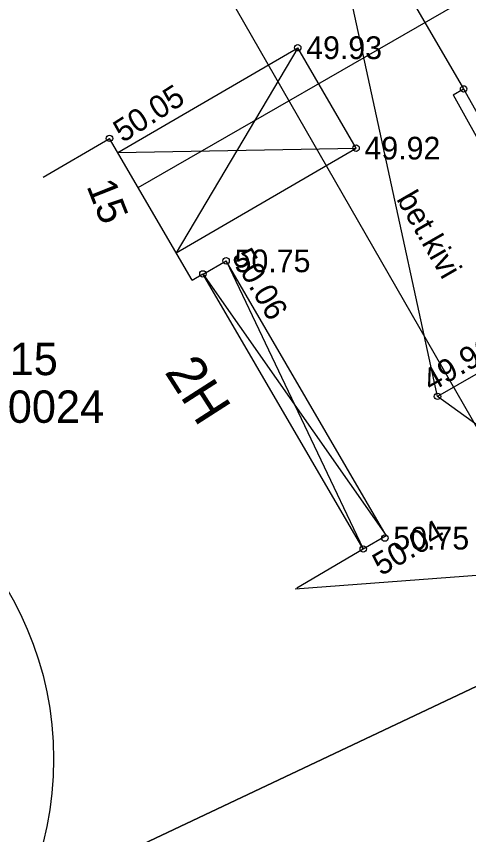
# Model space of a CAD drawing. Extents: x 641054 to 642261, y 6455097 to 6456161.
# Drawn here: x 641609.46 to 641623.43, y 6455542.16 to 6455567.42 of the extents above; entities that cross this region are included whole.
import ezdxf

# ---------------------------------------------------------------- set-up
doc = ezdxf.new("R2010")
doc.units = 0
for name, color, linetype in [('ABIJOONIS', 7, 'Continuous'), ('AED', 7, 'Continuous'), ('HOONE', 7, 'Continuous'), ('KORGUS', 7, 'Continuous'), ('KTRASS', 7, 'Continuous'), ('MOOTKORG', 7, 'Continuous'), ('MOOTPIIR', 7, 'Continuous'), ('PIIR', 7, 'Continuous'), ('RAJATISEDET', 7, 'Continuous'), ('TEE', 7, 'Continuous'), ('VTRASS', 7, 'Continuous')]:
    doc.layers.add(name, color=color, linetype=linetype)

msp = doc.modelspace()

# ---------------------------------------------------------------- linework, layer by layer
at = {"layer": 'ABIJOONIS'}
msp.add_circle((641600.297, 6455544.491), 10.315, dxfattribs=at)
at = {"layer": 'AED'}
for p, q in [((641622.944, 6455564.994), (641623.271, 6455565.176)), ((641622.944, 6455564.994), (641624.349, 6455562.472)), ((641623.271, 6455565.176), (641624.676, 6455562.654))]:
    msp.add_line(p, q, dxfattribs=at)
at = {"layer": 'HOONE'}
for p, q in [((641612.596, 6455563.212), (641618.148, 6455566.449)), ((641619.953, 6455563.353), (641618.148, 6455566.449)), ((641610.288, 6455562.456), (641612.339, 6455563.652)), ((641614.892, 6455559.274), (641612.339, 6455563.652)), ((641614.401, 6455560.116), (641619.953, 6455563.353)), ((641615.227, 6455559.459), (641615.937, 6455559.873)), ((641620.883, 6455551.39), (641615.937, 6455559.873)), ((641614.892, 6455559.274), (641615.222, 6455559.467)), ((641620.173, 6455550.976), (641615.222, 6455559.467)), ((641620.173, 6455550.976), (641620.883, 6455551.39)), ((641618.122, 6455549.78), (641620.173, 6455550.976))]:
    msp.add_line(p, q, dxfattribs=at)
at = {"layer": 'KORGUS'}
for centre in [(641618.148, 6455566.449), (641623.271, 6455565.176), (641612.339, 6455563.652), (641619.949, 6455563.351), (641615.937, 6455559.873), (641615.222, 6455559.467), (641622.463, 6455555.688), (641620.841, 6455551.314), (641620.173, 6455550.976)]:
    msp.add_circle(centre, 0.1, dxfattribs=at)
at = {"layer": 'KTRASS'}
msp.add_lwpolyline([(641652.305, 6455584.833), (641629.554, 6455550.604), (641618.068, 6455549.738)], dxfattribs=at)
at = {"layer": 'MOOTPIIR'}
for points in [[(641622.463, 6455555.688), (641618.906, 6455572.075), (641587.305, 6455560.107), (641569.823, 6455553.347), (641559.12, 6455550.812), (641555.389, 6455551.061), (641552.616, 6455561.426), (641549.563, 6455568.857), (641544.433, 6455586.77), (641530.639, 6455623.824)], [(641678.944, 6455555.535), (641677.262, 6455547.967), (641670.083, 6455543.599), (641667.226, 6455537.302), (641661.817, 6455527.633), (641658.107, 6455527.115), (641648.005, 6455527.669), (641645.611, 6455527.471), (641637.615, 6455539.256), (641629.589, 6455550.544), (641622.463, 6455555.688)]]:
    msp.add_lwpolyline(points, dxfattribs=at)
at = {"layer": 'PIIR'}
for points in [[(641627.29, 6455548.45), (641614.63, 6455570.47), (641570.08, 6455553.07), (641585.14, 6455528.52)], [(641631.66, 6455550.55), (641627.29, 6455548.45), (641585.14, 6455528.52), (641586.44, 6455526.4), (641600.13, 6455504.1), (641602.47, 6455499.76), (641653.02, 6455513.98)]]:
    msp.add_lwpolyline(points, close=True, dxfattribs=at)
at = {"layer": 'RAJATISEDET'}
for p, q in [((641618.148, 6455566.449), (641614.401, 6455560.116)), ((641612.596, 6455563.212), (641619.953, 6455563.353)), ((641615.937, 6455559.873), (641620.173, 6455550.976)), ((641615.222, 6455559.467), (641620.883, 6455551.39))]:
    msp.add_line(p, q, dxfattribs=at)
at = {"layer": 'TEE'}
for points in [[(641621.35, 6455568.477), (641623.271, 6455565.176)], [(641630.411, 6455550.191), (641626.083, 6455557.758), (641622.463, 6455555.688)]]:
    msp.add_lwpolyline(points, dxfattribs=at)
at = {"layer": 'VTRASS'}
msp.add_line((641613.223, 6455562.137), (641626, 6455569.485), dxfattribs=at)

# ---------------------------------------------------------------- texts
at = {"layer": 'HOONE'}
for s, height, rotation, p in [('15', 0.9, 291.5953, (641611.62, 6455562.18)), ('2H', 1.2, 302.692, (641614.02, 6455556.44))]:
    msp.add_text(s, height=height, rotation=rotation, dxfattribs=at).set_placement(p)
at = {"layer": 'KORGUS'}
for s, rotation, p in [(' 50.05', 32.7231, (641612.53, 6455563.36)), (' 50.06', 300.3764, (641615.96, 6455560.22)), (' 49.96', 29.7619, (641622.04, 6455555.68)), (' 50.04', 30.2459, (641620.5, 6455550))]:
    msp.add_text(s, height=0.7, rotation=rotation, dxfattribs=at).set_placement(p)
at = {"layer": 'MOOTKORG'}
for s, p in [(' 49.93', (641618.15, 6455566.1)), (' 49.92', (641619.95, 6455563)), (' 50.75', (641615.94, 6455559.52)), (' 50.75', (641620.84, 6455550.96))]:
    msp.add_text(s, height=0.7, dxfattribs=at).set_placement(p)
at = {"layer": 'PIIR'}
for s, p in [('Puiestee tn 15', (641602.194, 6455556.342)), ('17006:002:0024', (641602.506, 6455554.87))]:
    msp.add_text(s, height=0.99996, dxfattribs=at).set_placement(p)
at = {"layer": 'TEE'}
msp.add_text('bet.kivi', height=0.7, rotation=299.9315, dxfattribs=at).set_placement((641621.18, 6455561.78))

doc.saveas('drawing.dxf')
